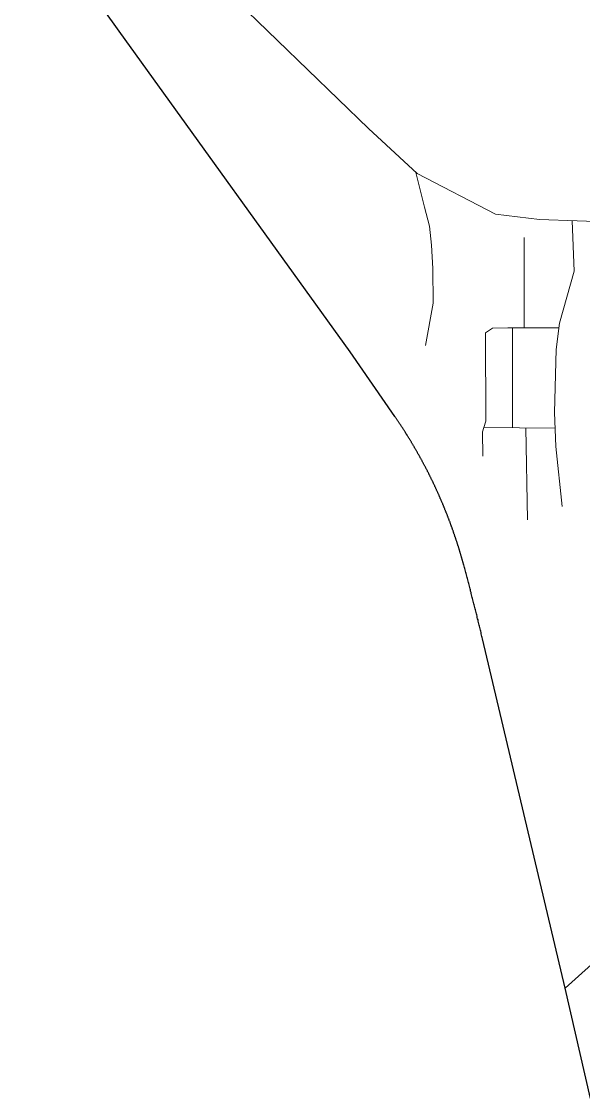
# Model space of a CAD drawing. Header units: millimetres. Extents: x 341818 to 347703, y 7370458 to 7377443.
# Drawn here: x 342389 to 342969, y 7373400 to 7374512 of the extents above; entities that cross this region are included whole.
import ezdxf

# ---------------------------------------------------------------- set-up
doc = ezdxf.new("R2010")
doc.units = ezdxf.units.MM
for name, color, linetype, lineweight in [('AVENIDA DR. JOSÉ FORNARI - 07_01_2021 - FERMOM_116', 7, 'Continuous', 18), ('RUA DO CONTORNO - 07_01_2021 - FERMOM_120', 1, 'Continuous', 18), ('RUA PEDRO ZOLCSAK - 07_01_2021 - FERMOM_124', 7, 'Continuous', 18), ('RUA PTE. ALTA - 07_01_2021 - FERMOM_118', 1, 'Continuous', 18), ('TRAVESSA NOVA SILVINA - 07_01_2021 - FERMOM_119', 1, 'Continuous', 18), ('TV. VIODA NOVA - 07_01_2021 - FERMOM_123', 1, 'Continuous', 18), ('VIELA 2A - 07_01_2021 - FERMOM_122', 1, 'Continuous', 18), ('VIELA 3 - 07_01_2021 - FERMOM_121', 7, 'Continuous', 18)]:
    doc.layers.add(name, color=color, linetype=linetype, lineweight=lineweight)
doc.layers.add('FERRAZOPOLIS', color=20, linetype='Continuous')
doc.layers.add('MONTANHÃO', color=220, linetype='Continuous')

msp = doc.modelspace()

# ---------------------------------------------------------------- linework, layer by layer
at = {"layer": 'AVENIDA DR. JOSÉ FORNARI - 07_01_2021 - FERMOM_116', "linetype": 'ByBlock'}
msp.add_lwpolyline([(343171.1, 7374293.2), (343134.5, 7374302.2), (343069, 7374305), (343001.2, 7374304.7), (342923.4, 7374307.3), (342877.8, 7374312.8), (342797, 7374354.9), (342746.8, 7374401.5), (342652.8, 7374492.2), (342601.7, 7374542)], dxfattribs=at)
at = {"layer": 'FERRAZOPOLIS'}
for points in [[(342773.9, 7374104.2), (342727.9, 7374171), (342489.4, 7374501.8), (342388.6, 7374642.8)], [(343212.6, 7373750.6), (342949.8, 7373514.2), (342864.4, 7373874.6), (342864.1, 7373875.9), (342863.8, 7373877.2), (342863.5, 7373878.5), (342863.2, 7373879.8), (342862.9, 7373881.1), (342862.6, 7373882.4), (342862.3, 7373883.7), (342862, 7373885), (342861.7, 7373886.3), (342861.3, 7373887.6), (342861, 7373888.9), (342860.7, 7373890.2), (342860.4, 7373891.5), (342860.1, 7373892.8), (342859.8, 7373894.1), (342859.4, 7373895.4), (342859.1, 7373896.7), (342858.8, 7373898), (342858.5, 7373899.3), (342858.2, 7373900.6), (342857.8, 7373901.9), (342857.5, 7373903.2), (342857.2, 7373904.5), (342856.9, 7373905.7), (342856.5, 7373907), (342856.2, 7373908.3), (342855.9, 7373909.6), (342855.6, 7373910.9), (342855.2, 7373912.2), (342854.9, 7373913.5), (342854.6, 7373914.8), (342854.2, 7373916.1), (342853.9, 7373917.4), (342853.6, 7373918.7), (342853.2, 7373920), (342852.9, 7373921.3), (342852.6, 7373922.6), (342852.2, 7373923.8), (342851.9, 7373925.1), (342851.6, 7373926.4), (342851.2, 7373927.7), (342850.9, 7373929), (342850.6, 7373930.3), (342850.2, 7373931.6), (342849.9, 7373932.9), (342849.5, 7373934.2), (342849.2, 7373935.5), (342848.9, 7373936.8), (342848.5, 7373938), (342848.2, 7373939.3), (342847.8, 7373940.6), (342847.5, 7373941.9), (342847.1, 7373943.2), (342846.8, 7373944.5), (342846.4, 7373945.8), (342846.1, 7373947.1), (342845.7, 7373948.4), (342845.4, 7373949.6), (342845.1, 7373950.9), (342844.9, 7373951.5), (342844.7, 7373952.1), (342844.6, 7373952.7), (342844.4, 7373953.3), (342844.2, 7373953.9), (342844.1, 7373954.5), (342843.9, 7373955.1), (342843.7, 7373955.7), (342843.6, 7373956.3), (342843.4, 7373956.9), (342843.2, 7373957.5), (342843.1, 7373958.1), (342842.9, 7373958.7), (342842.7, 7373959.3), (342842.5, 7373959.8), (342842.4, 7373960.4), (342842.2, 7373961), (342842, 7373961.6), (342841.8, 7373962.2), (342841.7, 7373962.8), (342841.5, 7373963.4), (342841.3, 7373964), (342841.1, 7373964.6), (342841, 7373965.2), (342840.8, 7373965.8), (342840.6, 7373966.4), (342840.4, 7373966.9), (342840.2, 7373967.5), (342840, 7373968.1), (342839.9, 7373968.7), (342839.7, 7373969.3), (342839.5, 7373969.9), (342839.3, 7373970.5), (342839.1, 7373971.1), (342838.9, 7373971.7), (342838.8, 7373972.2), (342838.6, 7373972.8), (342838.4, 7373973.4), (342838.2, 7373974), (342838, 7373974.6), (342837.8, 7373975.2), (342837.6, 7373975.8), (342837.4, 7373976.4), (342837.2, 7373976.9), (342837, 7373977.5), (342836.8, 7373978.1), (342836.6, 7373978.7), (342836.4, 7373979.3), (342836.2, 7373979.9), (342836, 7373980.4), (342835.8, 7373981), (342835.6, 7373981.6), (342835.4, 7373982.2), (342835.2, 7373982.8), (342835, 7373983.4), (342834.8, 7373984), (342834.6, 7373984.5), (342834.4, 7373985.1), (342834.2, 7373985.7), (342834, 7373986.3), (342833.8, 7373986.9), (342833.6, 7373987.4), (342833.4, 7373988), (342833.2, 7373988.6), (342833, 7373989.2), (342832.8, 7373989.8), (342832.6, 7373990.4), (342832.4, 7373990.9), (342832.2, 7373991.5), (342831.9, 7373992.1), (342831.7, 7373992.7), (342831.5, 7373993.2), (342831.3, 7373993.8), (342831.1, 7373994.4), (342830.9, 7373995), (342830.7, 7373995.6), (342830.4, 7373996.1), (342830.2, 7373996.7), (342830, 7373997.3), (342829.8, 7373997.9), (342829.6, 7373998.5), (342829.3, 7373999), (342829.1, 7373999.6), (342828.9, 7374000.2), (342828.7, 7374000.8), (342828.4, 7374001.3), (342828.2, 7374001.9), (342828, 7374002.5), (342827.8, 7374003.1), (342827.5, 7374003.6), (342827.3, 7374004.2), (342827.1, 7374004.8), (342826.9, 7374005.3), (342826.6, 7374005.9), (342826.4, 7374006.5), (342826.2, 7374007.1), (342825.9, 7374007.6), (342825.7, 7374008.2), (342825.5, 7374008.8), (342825.2, 7374009.4), (342825, 7374009.9), (342824.8, 7374010.5), (342824.5, 7374011.1), (342824.3, 7374011.6), (342824.1, 7374012.2), (342823.8, 7374012.8), (342823.6, 7374013.3), (342823.4, 7374013.9), (342823.1, 7374014.5), (342822.9, 7374015.1), (342822.6, 7374015.6), (342822.4, 7374016.2), (342822.1, 7374016.8), (342821.9, 7374017.3), (342821.7, 7374017.9), (342821.4, 7374018.5), (342821.2, 7374019), (342820.9, 7374019.6), (342820.7, 7374020.2), (342820.4, 7374020.7), (342820.2, 7374021.3), (342819.9, 7374021.9), (342819.7, 7374022.4), (342819.4, 7374023), (342819.2, 7374023.5), (342818.9, 7374024.1), (342818.7, 7374024.7), (342818.4, 7374025.2), (342818.2, 7374025.8), (342817.9, 7374026.4), (342817.7, 7374026.9), (342817.4, 7374027.5), (342817.1, 7374028), (342816.9, 7374028.6), (342816.6, 7374029.2), (342816.4, 7374029.7), (342816.1, 7374030.3), (342815.9, 7374030.8), (342815.6, 7374031.4), (342815.3, 7374032), (342815.1, 7374032.5), (342814.8, 7374033.1), (342814.5, 7374033.6), (342814.3, 7374034.2), (342814, 7374034.8), (342813.8, 7374035.3), (342813.5, 7374035.9), (342813.2, 7374036.4), (342813, 7374037), (342812.7, 7374037.5), (342812.4, 7374038.1), (342812.1, 7374038.7), (342811.9, 7374039.2), (342811.6, 7374039.8), (342811.3, 7374040.3), (342811.1, 7374040.9), (342810.8, 7374041.4), (342810.5, 7374042), (342810.2, 7374042.5), (342810, 7374043.1), (342809.7, 7374043.6), (342809.4, 7374044.2), (342809.1, 7374044.7), (342808.9, 7374045.3), (342808.6, 7374045.8), (342808.3, 7374046.4), (342808, 7374046.9), (342807.7, 7374047.5), (342807.5, 7374048), (342807.2, 7374048.6), (342806.9, 7374049.1), (342806.6, 7374049.7), (342806.3, 7374050.2), (342806, 7374050.8), (342805.8, 7374051.3), (342805.5, 7374051.9), (342805.2, 7374052.4), (342804.9, 7374053), (342804.6, 7374053.5), (342804.3, 7374054.1), (342804, 7374054.6), (342803.7, 7374055.2), (342803.5, 7374055.7), (342803.2, 7374056.2), (342802.9, 7374056.8), (342802.6, 7374057.3), (342802.3, 7374057.9), (342802, 7374058.4), (342801.7, 7374059), (342801.4, 7374059.5), (342801.1, 7374060), (342800.8, 7374060.6), (342800.5, 7374061.1), (342800.2, 7374061.7), (342799.9, 7374062.2), (342799.6, 7374062.7), (342799.3, 7374063.3), (342799, 7374063.8), (342798.7, 7374064.4), (342798.4, 7374064.9), (342798.1, 7374065.4), (342797.8, 7374066), (342797.5, 7374066.5), (342797.2, 7374067.1), (342796.9, 7374067.6), (342796.6, 7374068.1), (342796.3, 7374068.7), (342796, 7374069.2), (342795.7, 7374069.7), (342795.4, 7374070.3), (342795.1, 7374070.8), (342794.7, 7374071.3), (342794.4, 7374071.9), (342794.1, 7374072.4), (342793.8, 7374072.9), (342793.5, 7374073.5), (342793.2, 7374074), (342792.9, 7374074.5), (342792.6, 7374075.1), (342792.2, 7374075.6), (342791.9, 7374076.1), (342791.6, 7374076.7), (342791.3, 7374077.2), (342791, 7374077.7), (342790.7, 7374078.2), (342790.3, 7374078.8), (342790, 7374079.3), (342789.7, 7374079.8), (342789.4, 7374080.4), (342789.1, 7374080.9), (342788.7, 7374081.4), (342788.4, 7374081.9), (342788.1, 7374082.5), (342787.8, 7374083), (342787.4, 7374083.5), (342787.1, 7374084), (342786.8, 7374084.6), (342786.5, 7374085.1), (342786.1, 7374085.6), (342785.8, 7374086.1), (342785.5, 7374086.7), (342785.1, 7374087.2), (342784.8, 7374087.7), (342784.5, 7374088.2), (342784.2, 7374088.7), (342783.8, 7374089.3), (342783.5, 7374089.8), (342783.2, 7374090.3), (342782.8, 7374090.8), (342782.5, 7374091.3), (342782.2, 7374091.9), (342781.8, 7374092.4), (342781.5, 7374092.9), (342781.1, 7374093.4), (342780.8, 7374093.9), (342780.5, 7374094.4), (342780.1, 7374095), (342779.8, 7374095.5), (342779.5, 7374096), (342779.1, 7374096.5), (342778.8, 7374097), (342778.4, 7374097.5), (342778.1, 7374098), (342777.7, 7374098.6), (342777.4, 7374099.1), (342777.1, 7374099.6), (342776.7, 7374100.1), (342776.4, 7374100.6), (342776, 7374101.1), (342775.7, 7374101.6), (342775.3, 7374102.1), (342775, 7374102.6), (342774.6, 7374103.2), (342774.3, 7374103.7), (342773.9, 7374104.2)]]:
    msp.add_lwpolyline(points, dxfattribs=at)
at = {"layer": 'MONTANHÃO'}
msp.add_lwpolyline([(342976, 7373400.2), (342949.8, 7373514.2), (343212.6, 7373750.6)], dxfattribs=at)
at = {"layer": 'RUA DO CONTORNO - 07_01_2021 - FERMOM_120', "linetype": 'ByBlock'}
msp.add_lwpolyline([(342943.5, 7374195.7), (342890.7, 7374195.6), (342874.6, 7374195.2), (342867.7, 7374190.3), (342868, 7374099.4), (342865.8, 7374092.7), (342939.5, 7374092)], dxfattribs=at)
at = {"layer": 'RUA PEDRO ZOLCSAK - 07_01_2021 - FERMOM_124', "linetype": 'ByBlock'}
msp.add_lwpolyline([(342795.7, 7374356.1), (342804.5, 7374320.3), (342809.6, 7374300.6), (342811.9, 7374280.9), (342813.2, 7374256.7), (342813.4, 7374221.2), (342805.6, 7374177.4)], dxfattribs=at)
at = {"layer": 'RUA PTE. ALTA - 07_01_2021 - FERMOM_118', "linetype": 'ByBlock'}
msp.add_lwpolyline([(342956.9, 7374306.2), (342959, 7374254.1), (342944.1, 7374200.4), (342940.6, 7374173.2), (342938.8, 7374108.4), (342940.3, 7374073.1), (342946.8, 7374011.1)], dxfattribs=at)
at = {"layer": 'TRAVESSA NOVA SILVINA - 07_01_2021 - FERMOM_119', "linetype": 'ByBlock'}
msp.add_lwpolyline([(342910.9, 7373997.3), (342909.2, 7374092.3)], dxfattribs=at)
at = {"layer": 'TV. VIODA NOVA - 07_01_2021 - FERMOM_123', "linetype": 'ByBlock'}
msp.add_lwpolyline([(342865.8, 7374092.7), (342864.4, 7374088.4), (342864.9, 7374063.1)], dxfattribs=at)
at = {"layer": 'VIELA 2A - 07_01_2021 - FERMOM_122', "linetype": 'ByBlock'}
msp.add_lwpolyline([(342895.4, 7374195.6), (342895.3, 7374143.9), (342895.5, 7374092.4)], dxfattribs=at)
at = {"layer": 'VIELA 3 - 07_01_2021 - FERMOM_121', "linetype": 'ByBlock'}
msp.add_lwpolyline([(342907.6, 7374289), (342907.4, 7374195.6)], dxfattribs=at)

doc.saveas('drawing.dxf')
